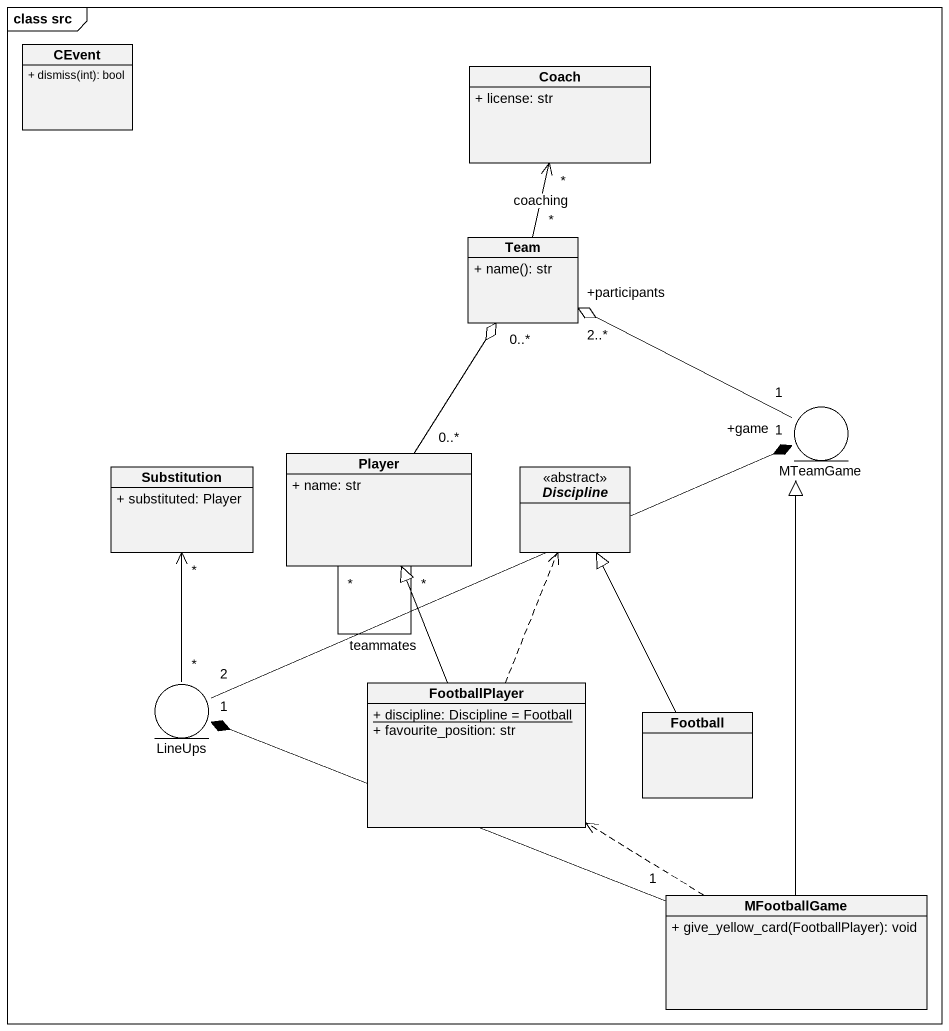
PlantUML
@startuml
mainframe class src
allowmixing
hide circle
hide empty members
skinparam classAttributeIconSize 0
class CEvent {
  + dismiss(int): bool
}
class Coach {
  + license: str
}
class Team {
  + name(): str
}
entity MTeamGame
class Substitution {
  + substituted: Player
}
class Player {
  + name: str
}
abstract class Discipline <<abstract>>
entity LineUps
class FootballPlayer {
  {static} + discipline: Discipline = Football
  + favourite_position: str
}
class Football
class MFootballGame {
  + give_yellow_card(FootballPlayer): void
}
Team "*" -up-> "*" Coach : coaching
MTeamGame "+game\n1" -up-o "+participants\n2..*" Team
Player "0..*" -up-o "0..*" Team
Player "*" -- "*" Player : teammates
LineUps "2" -right-* "1" MTeamGame
LineUps "*" -up-> "*" Substitution
FootballPlayer -up-|> Player
FootballPlayer .up.> Discipline
Football -up-|> Discipline
MFootballGame -up-|> MTeamGame
MFootballGame "1" -left-* "1" LineUps
MFootballGame .up.> FootballPlayer
@enduml
